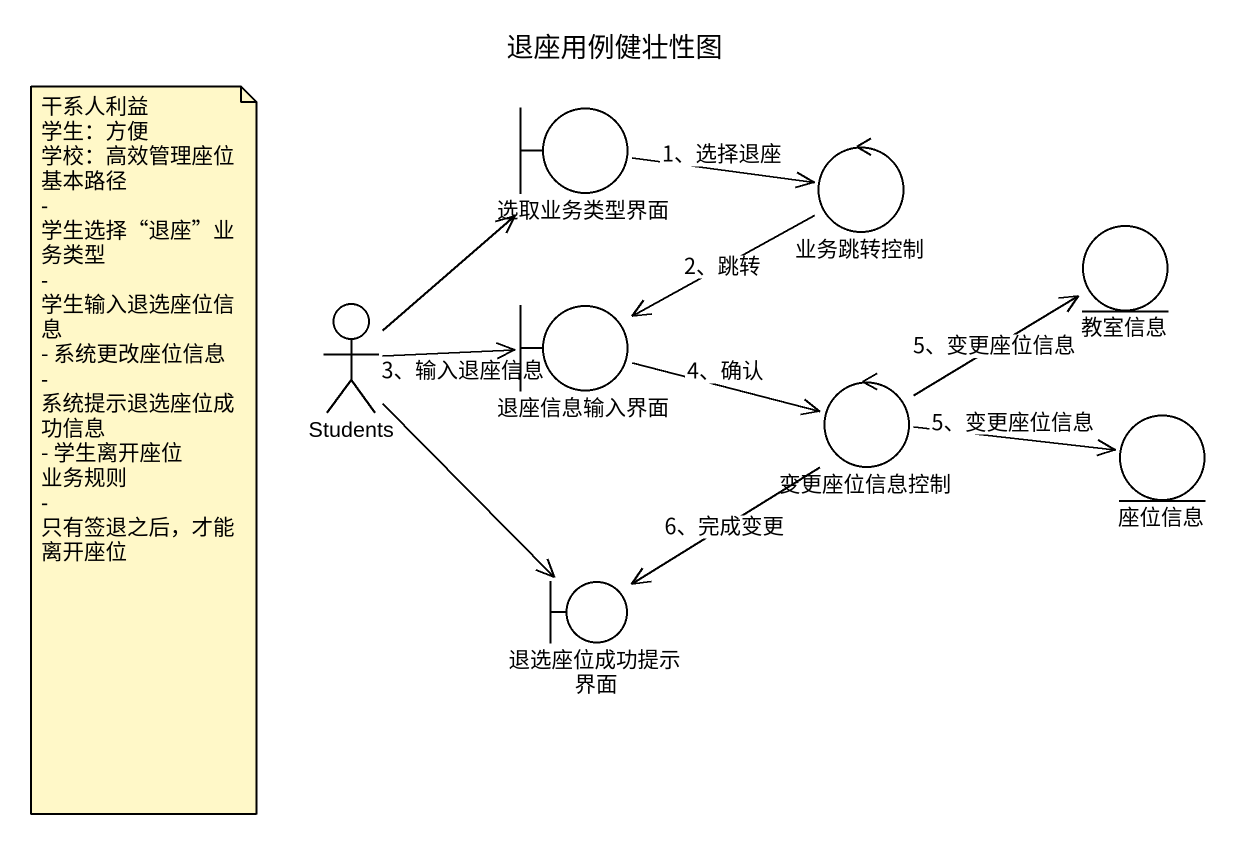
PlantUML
@startuml
title 退座用例健壮性图
boundary 选取业务类型界面
control 业务跳转控制
entity 教室信息
actor Students
boundary 退座信息输入界面
control 变更座位信息控制
entity 座位信息
boundary 退选座位成功提示界面
选取业务类型界面 -right-> 业务跳转控制 : 1、选择退座
业务跳转控制 -left-> 退座信息输入界面 : 2、跳转
Students -up-> 选取业务类型界面
Students -right-> 退座信息输入界面 : 3、输入退座信息
Students --> 退选座位成功提示界面
退座信息输入界面 -right-> 变更座位信息控制 : 4、确认
变更座位信息控制 -up-> 教室信息 : 5、变更座位信息
变更座位信息控制 -right-> 座位信息 : 5、变更座位信息
变更座位信息控制 --> 退选座位成功提示界面 : 6、完成变更
note as N1
  干系人利益
  学生：方便
  学校：高效管理座位
  基本路径
  - 学生选择“退座”业务类型
  - 学生输入退选座位信息
  - 系统更改座位信息
  - 系统提示退选座位成功信息
  - 学生离开座位
  业务规则
  - 只有签退之后，才能离开座位
end note
@enduml
